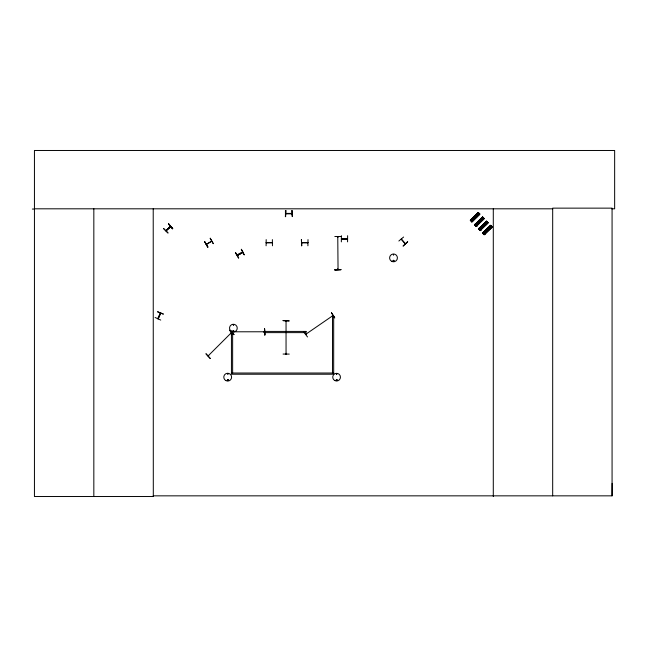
<?xml version="1.0" encoding="UTF-8"?>
<svg xmlns="http://www.w3.org/2000/svg" width="647" height="647" viewBox="0 0 647 647"><rect width="100%" height="100%" fill="white"/><g stroke="black" fill="none" stroke-linecap="round" stroke-linejoin="round"><path stroke-width="0.97" d="M611.625 208.811L614.65 208.811L614.65 150.476L34.437 150.476L34.437 496.524L153.307 496.524L153.226 495.845L612.07 495.845L612.159 483.333M305.748 334.297L306.314 333.901M305.805 334.256L333.027 315.526M332.34 315.752L332.906 315.356M286.047 354.03L286.047 353.343M337.742 237.085L338.041 236.608M338.041 237.125L337.766 236.543L338.049 269.613M338.049 269.5L337.766 269.071M206.369 244.234L211.577 241.258M211.642 241.194L206.45 244.517M232.791 330.997C234.343 329.186 233.713 332.784 232.847 331.143M233.761 330.997C232.41 332.267 233.688 329.436 233.648 331.256M228.116 380.056L227.332 380.258L227.954 379.789M228.237 380.193C227.348 377.888 226.757 382.062 228.294 380.056M337.136 380.193C336.246 377.888 335.656 382.062 337.192 380.056M393.101 260.676C393.958 262.318 393.894 259.269 393.15 260.878M394.047 260.927C393.158 258.622 392.567 262.795 394.104 260.79M237.813 255.112C235.678 254.368 250.996 248.796 237.441 255.33M242.059 252.589L242.544 252.055M286.014 353.472L286.298 354.014M160.707 313.124L157.828 318.72M157.852 318.583L160.319 313.148M208.156 355.931L208.504 355.494M231.675 332.752L231.311 333.116L231.65 332.784M170.525 226.717L166.069 230.769M227.987 374.12L227.461 373.715L227.914 374.168M336.893 374.031C335.413 374.589 337.37 372.866 336.683 374.281M336.95 380.145C335.469 381.148 337.022 378.552 336.852 380.315M158.094 318.874L160.65 313.091M155.11 317.491L160.723 320.071M157.658 311.854L163.416 314.118L157.69 311.773M160.545 313.229L158.2 318.736M266.184 242.601L266.742 242.568M291.943 213.429L285.772 213.397L286.314 213.712M341.39 238.678L341.948 238.646M208.197 355.793L208.746 355.672M208.221 355.818L231.521 332.566L231.367 333.116M231.125 332.873L231.561 332.526M170.525 226.66L166.012 230.728L170.428 226.426M233.624 325.134L233.098 324.729L233.656 325.053M232.063 332.008L231.586 332.057M332.412 315.623L333.682 315.906L333.682 374.225L231.44 374.225L231.44 331.798L264.502 331.774L264.008 332.057M291.878 213.647L285.731 213.647M272.363 242.811L266.16 242.876M307.883 242.86L301.712 242.876M341.454 238.678L347.488 238.654M306.346 334.175L305.926 334.434M332.938 315.631L332.501 315.946L332.477 373.02M229.685 330.18L234.06 334.548M478.238 212.451L470.256 220.263L471.93 221.961L479.904 214.141L478.23 212.442M470.353 220.36L478.343 212.556L470.474 220.49M470.531 220.546L478.545 212.766M470.644 220.667L478.634 212.863M470.725 220.748L478.731 212.952L470.757 220.781M471.42 221.444L479.395 213.623L471.517 221.541M471.614 221.638L479.524 213.753M471.703 221.727L479.686 213.914L471.8 221.832M471.889 221.921L479.791 214.028M474.72 224.921L482.678 217.085M474.809 225.01L482.799 217.198L474.906 225.107M474.995 225.205L482.945 217.36M475.092 225.302L483.042 217.449M475.213 225.407L475.65 225.86M475.763 225.973L483.77 218.185M475.885 226.094L483.835 218.249M475.99 226.199L483.956 218.371M476.038 226.256L484.053 218.468M476.152 226.369L484.134 218.549M486.584 221.161L478.675 229.038L486.665 221.234M478.796 229.167L486.835 221.411M478.893 229.264L486.948 221.525L479.047 229.426M479.071 229.45L487.062 221.638M479.775 230.154L487.725 222.309M479.872 230.251L487.83 222.414M487.911 222.495L479.969 230.348L488.008 222.592M480.123 230.51L488.129 222.714L486.552 221.12L478.578 228.949L480.252 230.639M480.211 230.599L488.218 222.811L487.717 222.301M482.67 233.211L490.644 225.391M482.775 233.316L490.725 225.471M482.84 233.381L490.822 225.568M482.953 233.494L490.944 225.69M483.026 233.575L491.033 225.787M483.18 233.713L483.616 234.165M483.721 234.271L491.712 226.458L483.827 234.376M483.835 234.384L491.898 226.652L484.013 234.57M492.084 226.838L484.118 234.675L492.173 226.935M166.012 230.809L170.582 226.579M167.969 232.936L163.602 228.553L167.961 232.944M398.859 241.016L403.591 237.037M407.667 241.752L403.178 246.022M403.162 245.997L407.634 241.719M337.774 269.031L337.799 269.564M286.055 321.551L286.298 320.944L286.006 321.575M393.675 254.983L393.425 254.36L393.433 254.983M331.458 312.719L334.75 317.968L331.442 312.736M210.226 238.25L213.284 243.636M213.251 243.66L210.202 238.266M235.403 252.734L238.517 258.08M237.312 255.403L242.698 252.298L237.376 255.46M307.357 242.536L307.915 242.601M401.334 238.986L405.337 243.62M231.586 331.709L232.079 331.774M263.919 331.733L264.566 331.774M266.305 242.568L272.347 242.568L271.805 242.568M302.359 242.811L301.785 242.876M301.866 242.536L307.786 242.568M405.143 243.757L401.172 239.212M334.814 236.503L341.001 236.503M334.814 269.734L341.001 269.694M334.822 269.961L341.001 269.613L334.822 269.993M283.062 320.629L289.249 320.904L283.062 320.597M264.93 334.968L264.55 328.789L264.898 334.968M263.96 332.016L264.502 331.992L263.944 331.782M289.249 354.095L283.062 354.055M32.35 209.054L34.437 209.046M34.437 208.811L552.684 208.811M291.943 210.445L292.282 216.632L292.023 210.445M285.731 213.712L291.959 213.712M341.39 235.694L341.349 241.873M347.593 238.889L341.519 238.953M341.365 238.961L347.593 238.961M266.184 239.616L266.095 245.795M272.363 239.616L272.452 245.795M301.389 239.616L301.696 245.795M347.576 241.873L347.617 235.694M301.737 245.795L301.421 239.616M307.915 245.795L308.004 239.616M231.44 373.02L333.682 373.02M347.018 238.921L347.56 238.646M286.257 353.343L286.023 353.949M475.44 225.439L475.763 225.132M479.888 229.491L479.702 229.677M229.499 330.366L233.899 334.709M477.535 213.356L478.974 214.828M481.869 217.877L483.317 219.349M485.857 222.034L487.296 223.506M489.836 226.183L491.283 227.655M476.993 213.882L478.432 215.354M481.328 218.411L482.775 219.883M485.315 222.56L486.754 224.032M489.294 226.717L490.741 228.189M476.184 214.675L477.623 216.147M480.519 219.204L481.966 220.676M484.506 223.352L485.946 224.824M488.485 227.509L489.933 228.981M475.464 215.378L476.904 216.85M479.799 219.907L481.247 221.379M483.786 224.056L485.226 225.528M487.765 228.213L489.213 229.685M474.655 216.171L476.095 217.643M478.99 220.7L480.438 222.172M482.977 224.849L484.417 226.321M486.956 229.006L488.396 230.478M471.178 219.576L472.625 221.048M475.521 224.105L476.96 225.577M479.5 228.254L480.947 229.725M483.487 232.41L484.926 233.882M472.633 221.517L470.709 219.559L472.577 221.581M476.976 226.046L475.052 224.08L476.912 226.102M479.031 228.237L480.956 230.195M478.974 228.294L480.899 230.259M482.953 232.451L484.943 234.351M168.673 223.991L172.806 228.593M168.503 224.145L172.636 228.747M307.527 336.958L303.775 332.04M204.646 241.8L207.994 246.992M235.621 252.613L238.719 257.967M291.255 213.647L291.886 213.777M286.047 353.408L286.047 353.966L286.047 320.993M264.591 328.789L264.631 334.976M231.391 334.976L231.133 330.56M612.07 495.845L612.07 208.14L552.684 208.14L552.684 495.845M493.289 208.811L493.289 496.524M285.667 210.445L285.667 216.632M285.44 210.445L285.44 216.632M232.637 331.798L232.637 373.02M153.218 208.811L153.307 496.524M93.831 208.811L93.831 496.524M475.335 216.389C475.885 218.136 476.702 215.184 475.335 216.389M479.678 220.91C480.211 222.657 481.061 219.713 479.678 220.91M483.657 225.067C484.199 226.822 485.032 223.846 483.657 225.067M487.644 229.216C488.186 230.979 489.019 227.995 487.644 229.216M206.029 353.836L210.186 358.43L206.029 353.836M482.573 216.971L474.631 224.824L476.265 226.482L484.247 218.67L482.573 216.971M490.539 225.285L482.557 233.098L484.231 234.788L492.205 226.968L490.531 225.277M168.689 223.975L172.603 228.771L168.689 223.975M204.719 241.752L207.76 247.138L204.719 241.752M241.347 249.305L244.178 254.805L241.347 249.305M285.756 210.445L285.416 216.632L285.756 210.445M306.047 331.418L264.825 331.418L264.825 332.623L306.047 332.623L306.047 331.418M334.669 380.501A3.858 3.858 0 0 0 340.451 377.161A3.858 3.858 0 0 0 334.669 373.82A3.858 3.858 0 0 0 334.669 380.501M225.738 380.549A3.914 3.914 0 0 0 231.61 377.161A3.914 3.914 0 0 0 225.738 373.772A3.914 3.914 0 0 0 225.738 380.549M391.556 261.283A3.914 3.914 0 0 0 397.42 257.894A3.914 3.914 0 0 0 391.556 254.506A3.914 3.914 0 0 0 391.556 261.283M231.456 331.45A3.866 3.866 0 0 0 237.255 328.11A3.866 3.866 0 0 0 231.456 324.762A3.866 3.866 0 0 0 231.456 331.45"/></g></svg>
